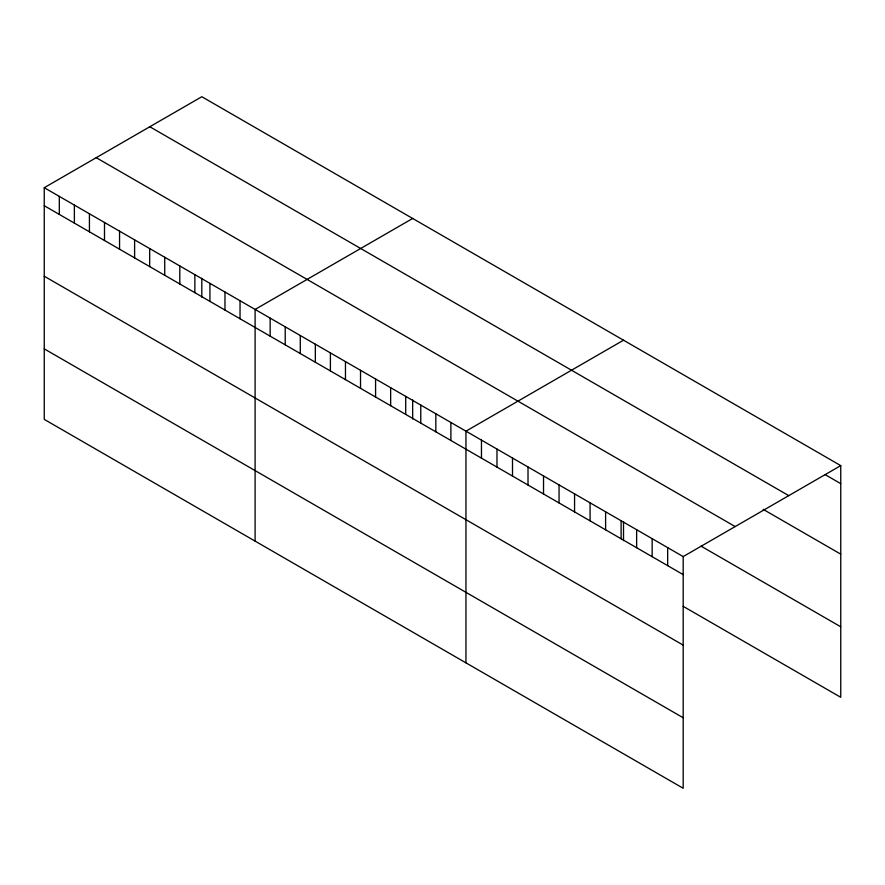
<?xml version="1.0" encoding="UTF-8"?>
<svg xmlns="http://www.w3.org/2000/svg" width="885" height="885" viewBox="0 0 885 885"><rect width="100%" height="100%" fill="white"/><g stroke="black" fill="none" stroke-linecap="round" stroke-linejoin="round"><path stroke-width="1.33" d="M44.25 187.697L683.187 556.588L683.187 788.269L44.25 419.379L44.25 187.697L201.813 96.73L840.75 465.621L840.75 697.303L683.187 606.336M412.664 218.462L255.101 309.44L255.101 541.111M623.516 340.205L465.952 431.172L465.952 662.843M683.187 556.588L840.75 465.621M825.229 474.681L840.75 483.641M149.819 126.754L788.756 495.644M763.169 509.351L840.75 554.154M96.244 157.685L735.181 526.575M701.097 546.167L840.75 626.79M44.25 205.718L683.187 574.608M44.25 276.231L683.187 645.121M44.25 348.867L683.187 717.757M667.666 547.627L667.666 565.648M652.156 538.677L652.156 556.698M636.636 529.717L636.636 547.738M623.516 521.707L623.516 540.691M621.115 520.756L621.115 538.777M605.606 511.795L605.606 529.816M590.085 502.835L590.085 520.856M574.564 493.874L574.564 511.895M559.054 484.925L559.054 502.945M543.534 475.964L543.534 493.985M528.013 467.003L528.013 485.024M512.503 458.043L512.503 476.064M496.983 449.082L496.983 467.103M481.462 440.122L481.462 458.142M450.885 422.477L450.885 440.498M435.829 413.782L435.829 431.803M420.762 405.087L420.762 423.107M412.664 399.976L412.664 418.959M405.706 396.391L405.706 414.412M390.65 387.696L390.65 405.717M375.583 379.001L375.583 397.022M360.527 370.306L360.527 388.327M345.46 361.611L345.46 379.632M330.404 352.916L330.404 370.937M315.337 344.221L315.337 362.242M300.28 335.526L300.28 353.546M285.224 326.83L285.224 344.851M270.157 318.135L270.157 336.156M240.034 300.745L240.034 318.766M224.978 292.039L224.978 310.071M209.922 283.344L209.922 301.365M201.813 278.244L201.813 297.227M194.855 274.649L194.855 292.669M179.799 265.954L179.799 283.974M164.732 257.258L164.732 275.279M149.676 248.563L149.676 266.584M134.608 239.868L134.608 257.889M119.552 231.173L119.552 249.194M104.496 222.478L104.496 240.499M89.429 213.783L89.429 231.804M74.373 205.088L74.373 223.108M59.306 196.393L59.306 214.413"/></g></svg>
